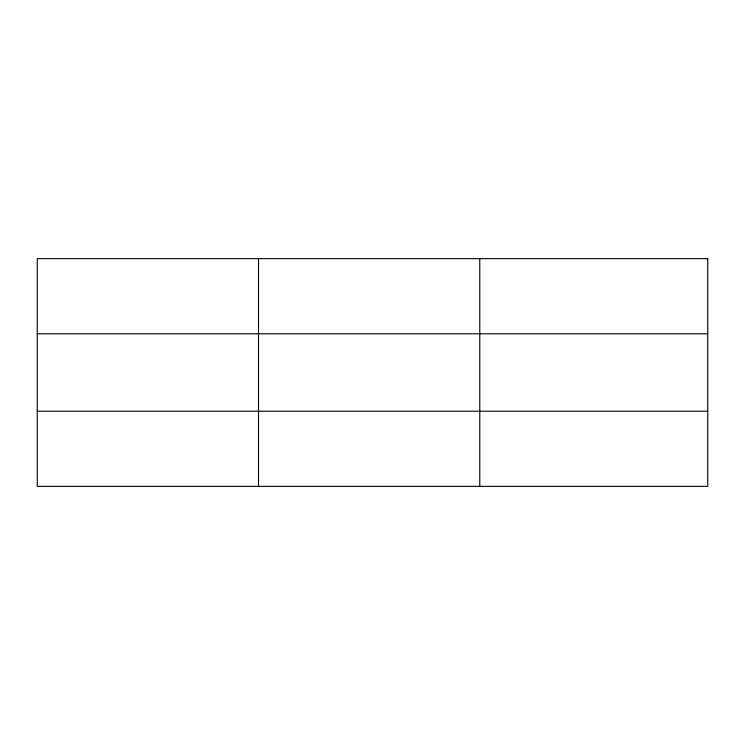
<?xml version="1.0" encoding="UTF-8"?>
<svg xmlns="http://www.w3.org/2000/svg" width="745" height="745" viewBox="0 0 745 745"><rect width="100%" height="100%" fill="white"/><g stroke="black" fill="none" stroke-linecap="round" stroke-linejoin="round"><path stroke-width="1.12" d="M258.515 258.645L258.515 486.355M479.78 258.645L479.78 486.355M37.25 333.788L707.75 333.788M37.25 411.212L707.75 411.212M707.75 258.645L707.75 486.355L37.25 486.355L37.25 258.645L707.75 258.645"/></g></svg>
